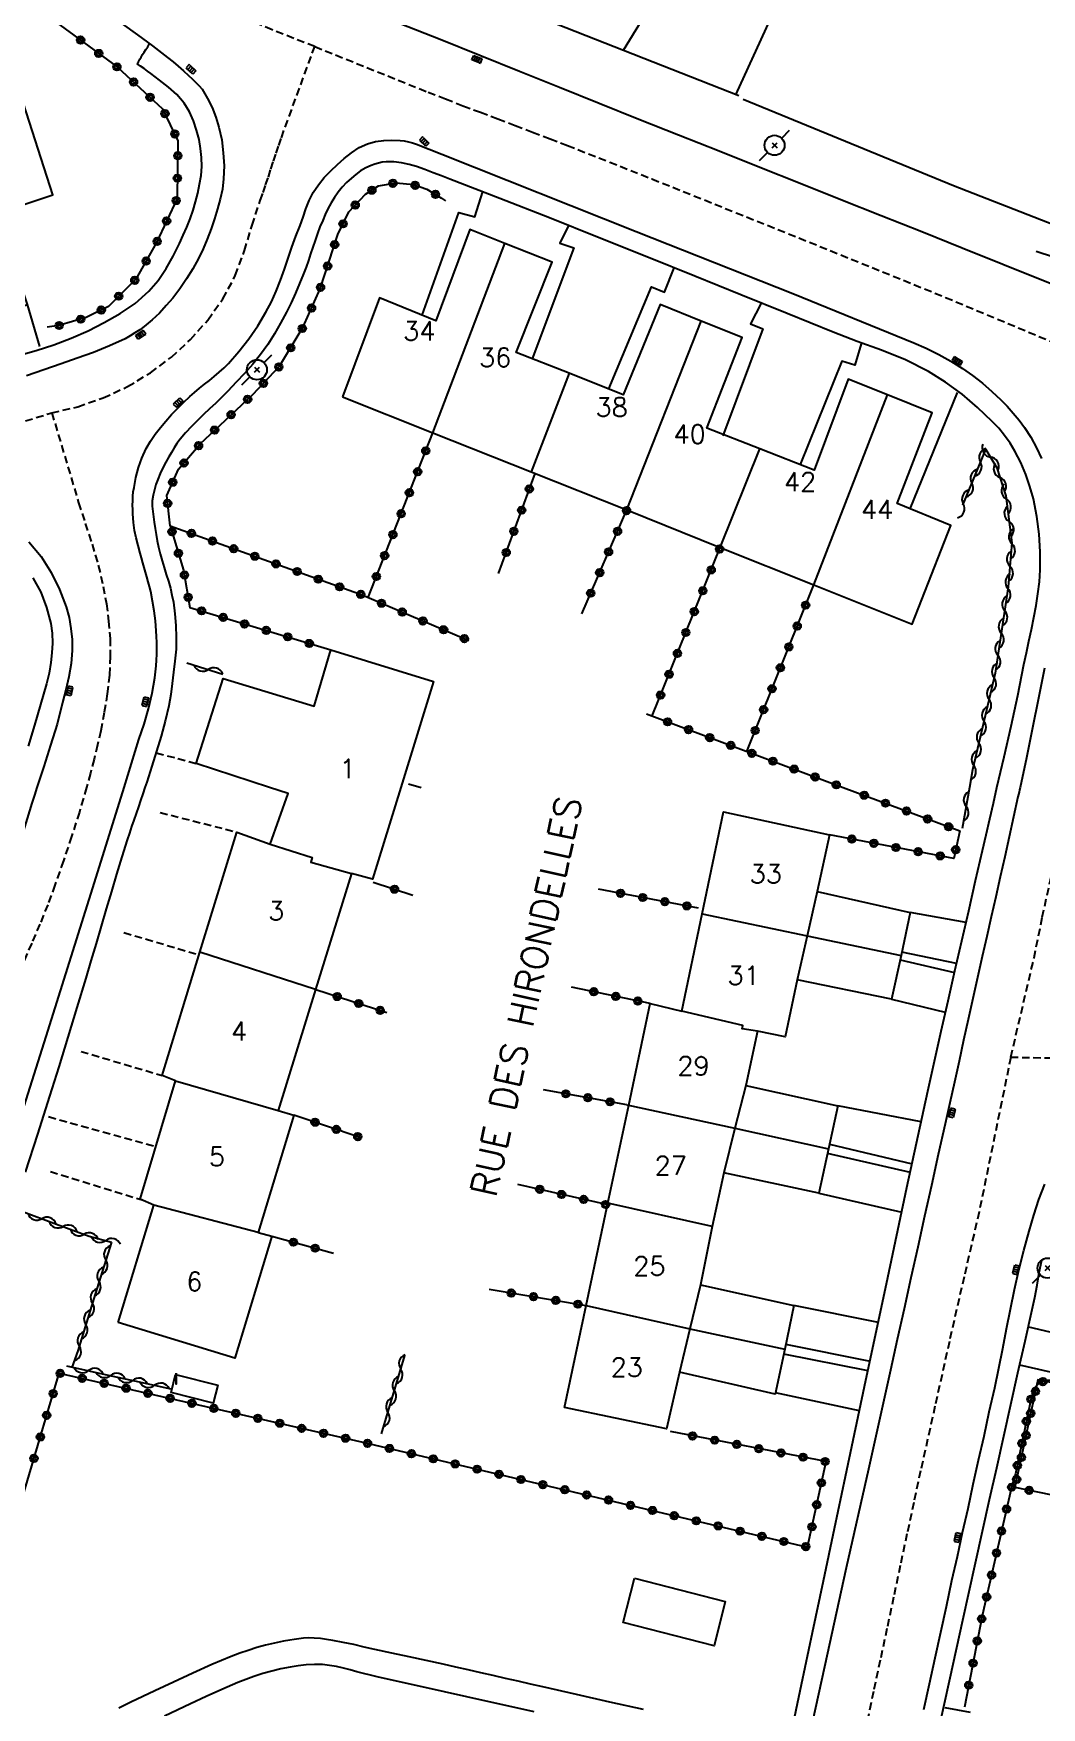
# Model space of a CAD drawing. Header units: millimetres. Extents: x 146997 to 148001, y 141998 to 143001.
# Drawn here: x 147833.3 to 147900.5, y 142109.7 to 142221.2 of the extents above; entities that cross this region are included whole.
import ezdxf
from ezdxf.enums import TextEntityAlignment as Align

# ---------------------------------------------------------------- set-up
doc = ezdxf.new("R2010")
doc.units = ezdxf.units.MM
doc.linetypes.add('DASHED', pattern=[0.75, 0.5, -0.25])
doc.layers.get('0').update_dxf_attribs({"linetype": 'CONTINUOUS'})
for name, color, linetype in [('W0001', 6, 'DASHED'), ('W0008', 7, 'CONTINUOUS'), ('W0014', 7, 'CONTINUOUS'), ('W0017', 7, 'CONTINUOUS'), ('W0071', 7, 'CONTINUOUS'), ('W0101', 7, 'CONTINUOUS'), ('W0104', 1, 'CONTINUOUS'), ('W0112', 1, 'DASHED'), ('W0211', 2, 'CONTINUOUS'), ('W0310', 3, 'CONTINUOUS'), ('W0323', 7, 'CONTINUOUS'), ('W0330', 7, 'CONTINUOUS'), ('W0401', 7, 'CONTINUOUS'), ('W0473', 7, 'CONTINUOUS'), ('W0989', 7, 'CONTINUOUS'), ('W0991', 7, 'CONTINUOUS'), ('W1102', 7, 'CONTINUOUS')]:
    doc.layers.add(name, color=color, linetype=linetype)
doc.styles.get("Standard").update_dxf_attribs({"font": 'romans.shx', "width": 0.85})

# ---------------------------------------------------------------- blocks, each defined once
blk = doc.blocks.new('T401')
for p, q in [((-0.3, 0.3), (0, 0.3)), ((-0.3, -0.25), (-0.3, 0.3)), ((-0.3, 0.15), (0, 0.15)), ((-0.3, 0), (0, 0)), ((0, 0.3), (0, -0.25)), ((-0.3, -0.15), (0, -0.15)), ((-0.3, -0.25), (-0.3, -0.3)), ((-0.3, -0.3), (0, -0.3)), ((0, -0.3), (0, -0.25))]:
    blk.add_line(p, q)
blk = doc.blocks.new('T473')
for p, q in [((-0.166667, 0.166667), (0.166667, -0.166667)), ((-0.166667, -0.166667), (0.166667, 0.166667)), ((0.500001, 0.500001), (1.000002, 1.000002)), ((-1.000002, -1.000002), (-0.500001, -0.500001))]:
    blk.add_line(p, q)
blk.add_ellipse((0, 0), major_axis=(0.471405, 0.471405), ratio=1, start_param=5.4977871438, end_param=11.780972451)
blk = doc.blocks.new('t323o')
at = {"color": 0, "linetype": 'Continuous'}
for radius in [0.25, 0.15]:
    blk.add_circle((0, 0), radius, dxfattribs=at)
blk = doc.blocks.new('t310o')
at = {"color": 0, "linetype": 'Continuous'}
for centre, start, end in [((-0.5, 0.38), 216.8699, 323.1304), ((0.5, -0.37), 36.8699, 143.1303)]:
    blk.add_arc(centre, 0.625, start, end, dxfattribs=at)

msp = doc.modelspace()

# ---------------------------------------------------------------- linework, layer by layer
at = {"layer": 'W0001'}
for points in [[(147852.06, 142220.35), (147849.22, 142221.46), (147846.39, 142222.64), (147843.59, 142223.87), (147840.82, 142225.16), (147838.13, 142226.47), (147835.47, 142227.83), (147832.84, 142229.26)], [(147834.54, 142195.95), (147836.28, 142196.36), (147837.97, 142196.95), (147839.59, 142197.7), (147841.12, 142198.62), (147842.51, 142199.66), (147843.78, 142200.83), (147844.93, 142202.13), (147845.94, 142203.54), (147846.77, 142205.1), (147847.38, 142206.76), (147847.89, 142208.45), (147848.43, 142210.1), (147848.62, 142210.62), (147848.79, 142211.14), (147848.97, 142211.66), (147849.14, 142212.19), (147849.31, 142212.71), (147849.49, 142213.24), (147849.66, 142213.76), (147849.84, 142214.28), (147852.06, 142220.35)], [(147852.06, 142220.35), (147859.62, 142217.31), (147860.78, 142216.86), (147861.94, 142216.41), (147863.1, 142215.97), (147864.26, 142215.53), (147865.42, 142215.09), (147866.58, 142214.65), (147867.74, 142214.21), (147868.9, 142213.76), (147871.72, 142212.65), (147874.53, 142211.53), (147877.33, 142210.41), (147880.14, 142209.28), (147883.63, 142207.88), (147887.12, 142206.47), (147890.6, 142205.06), (147894.09, 142203.64), (147908.22, 142197.75)], [(147772.68, 142175.99), (147786.48, 142180.6), (147789.84, 142181.72), (147793.2, 142182.84), (147796.56, 142183.96), (147799.92, 142185.07), (147803.43, 142186.22), (147806.94, 142187.36), (147810.46, 142188.49), (147813.98, 142189.61), (147816.7, 142190.47), (147819.43, 142191.32), (147822.16, 142192.17), (147824.89, 142193.01), (147834.54, 142195.95)], [(147834.54, 142195.95), (147836.33, 142189.96), (147836.77, 142188.58), (147837.22, 142187.2), (147837.64, 142185.81), (147837.97, 142184.39), (147838.18, 142183.24), (147838.33, 142182.08), (147838.42, 142180.91), (147838.44, 142179.74), (147838.38, 142178.48), (147838.24, 142177.24), (147838.04, 142176), (147837.8, 142174.78), (147837.59, 142173.83), (147837.36, 142172.88), (147837.12, 142171.94), (147836.86, 142171)], [(147836.86, 142171), (147836.38, 142169.36), (147835.86, 142167.73), (147835.32, 142166.11), (147834.75, 142164.5), (147834.27, 142163.19), (147833.75, 142161.9), (147833.2, 142160.62), (147832.64, 142159.34), (147832.08, 142158.07), (147831.52, 142156.79), (147830.98, 142155.51), (147830.47, 142154.21), (147829.9, 142152.69), (147829.35, 142151.16), (147828.83, 142149.63), (147828.35, 142148.08), (147828.06, 142147.07), (147827.79, 142146.05), (147827.54, 142145.03), (147827.32, 142144.01)], [(147898.44, 142153.03), (147899.99, 142159.65), (147900.54, 142162.35), (147901.13, 142165.04), (147901.73, 142167.73), (147902.32, 142170.42), (147902.35, 142170.56), (147902.38, 142170.71), (147902.42, 142170.85), (147902.45, 142171)], [(147898.44, 142153.03), (147896.33, 142142.72), (147895.33, 142138.41), (147894.35, 142134.1), (147893.39, 142129.79), (147892.43, 142125.47), (147891.98, 142123.38), (147891.52, 142121.28), (147891.08, 142119.18), (147890.63, 142117.07), (147890.19, 142114.97), (147889.74, 142112.87), (147889.29, 142110.77), (147888.84, 142108.67)], [(147898.44, 142153.03), (147901.47, 142152.98)]]:
    msp.add_lwpolyline(points, dxfattribs=at)
at = {"layer": 'W0008'}
for points in [[(147831.53, 142227.28), (147834.13, 142225.42), (147835.15, 142224.7), (147836.17, 142223.99), (147837.2, 142223.28), (147838.22, 142222.57), (147839.24, 142221.86), (147840.26, 142221.13), (147841.26, 142220.39), (147842.26, 142219.63), (147842.62, 142219.34), (147842.97, 142219.05), (147843.32, 142218.74), (147843.66, 142218.43), (147843.89, 142218.21), (147844.12, 142217.97), (147844.35, 142217.74), (147844.57, 142217.5)], [(147901.62, 142204.35), (147897.9, 142205.84), (147895.21, 142206.92), (147892.51, 142208), (147889.81, 142209.07), (147887.11, 142210.15), (147884.41, 142211.22), (147881.71, 142212.29), (147879.01, 142213.37), (147876.31, 142214.44), (147873.66, 142215.5), (147871.01, 142216.56), (147868.36, 142217.62), (147865.71, 142218.69), (147863.06, 142219.75), (147860.41, 142220.81), (147857.76, 142221.87)]]:
    msp.add_lwpolyline(points, dxfattribs=at)
at = {"layer": 'W0014'}
for points in [[(147840.23, 142219.19), (147840.32, 142219.34), (147840.41, 142219.5), (147840.5, 142219.65), (147840.59, 142219.81), (147840.7, 142219.98), (147840.81, 142220.16), (147840.93, 142220.33), (147841.04, 142220.5)], [(147832.32, 142199.76), (147833.5, 142200.11), (147834.68, 142200.49), (147835.83, 142200.93), (147836.96, 142201.42), (147838.04, 142201.96), (147839.09, 142202.56), (147840.09, 142203.24), (147841, 142204.05), (147841.63, 142204.77), (147842.17, 142205.56), (147842.63, 142206.39), (147843.05, 142207.23), (147843.3, 142207.78), (147843.53, 142208.32), (147843.75, 142208.88), (147843.95, 142209.44), (147844.12, 142210.01), (147844.27, 142210.59), (147844.39, 142211.18), (147844.49, 142211.77), (147844.53, 142212.37), (147844.52, 142212.97), (147844.46, 142213.56), (147844.35, 142214.15), (147844.19, 142214.78), (147843.98, 142215.4), (147843.71, 142216.01), (147843.37, 142216.57), (147842.88, 142217.15), (147842.31, 142217.65), (147841.72, 142218.1), (147841.13, 142218.55), (147840.91, 142218.72), (147840.69, 142218.88), (147840.46, 142219.04), (147840.23, 142219.19)], [(147844.57, 142217.5), (147844.92, 142216.9), (147845.23, 142216.28), (147845.48, 142215.64), (147845.68, 142214.98), (147845.86, 142214.13), (147845.97, 142213.27), (147846.02, 142212.4), (147845.99, 142211.53), (147845.91, 142210.85), (147845.77, 142210.18), (147845.58, 142209.53), (147845.38, 142208.88), (147845.15, 142208.2), (147844.9, 142207.53), (147844.62, 142206.87), (147844.31, 142206.23), (147843.93, 142205.54), (147843.52, 142204.87), (147843.08, 142204.22), (147842.6, 142203.6), (147842.17, 142203.09), (147841.71, 142202.6), (147841.22, 142202.14), (147840.7, 142201.71), (147840.4, 142201.48), (147840.08, 142201.27), (147839.76, 142201.07), (147839.42, 142200.89), (147838.38, 142200.41), (147837.31, 142199.98), (147836.23, 142199.59), (147835.16, 142199.21), (147832.86, 142198.41)], [(147840.35, 142174.2), (147840.7, 142175.21), (147840.99, 142176.23), (147841.22, 142177.27), (147841.4, 142178.31), (147841.45, 142178.7), (147841.49, 142179.09), (147841.51, 142179.48), (147841.53, 142179.88), (147841.54, 142180.27), (147841.53, 142180.66), (147841.52, 142181.05), (147841.5, 142181.44), (147841.45, 142182.1), (147841.36, 142182.76), (147841.25, 142183.41), (147841.13, 142184.06), (147841.05, 142184.38), (147840.97, 142184.7), (147840.88, 142185.02), (147840.79, 142185.34), (147840.69, 142185.66), (147840.6, 142185.97), (147840.51, 142186.29), (147840.42, 142186.61), (147840.3, 142187.11), (147840.17, 142187.62), (147840.06, 142188.12), (147839.98, 142188.64), (147839.96, 142188.93), (147839.94, 142189.22), (147839.93, 142189.51), (147839.92, 142189.8), (147839.93, 142190.1), (147839.95, 142190.39), (147839.97, 142190.68), (147840.02, 142190.97), (147840.15, 142191.64), (147840.32, 142192.3), (147840.55, 142192.94), (147840.83, 142193.57), (147841.11, 142194.06), (147841.43, 142194.52), (147841.79, 142194.97), (147842.14, 142195.4), (147842.52, 142195.83), (147842.91, 142196.24), (147843.32, 142196.64), (147843.73, 142197.03), (147844.05, 142197.31), (147844.38, 142197.59), (147844.71, 142197.85), (147845.04, 142198.11), (147845.37, 142198.38), (147845.7, 142198.65), (147846.02, 142198.94), (147846.32, 142199.24), (147847.01, 142200.04), (147847.67, 142200.87), (147848.27, 142201.74), (147848.81, 142202.66), (147849.17, 142203.35), (147849.49, 142204.06), (147849.77, 142204.79), (147850.04, 142205.52), (147850.29, 142206.25), (147850.54, 142206.98), (147850.8, 142207.71), (147851.08, 142208.44), (147851.28, 142208.99), (147851.47, 142209.54), (147851.68, 142210.09), (147851.96, 142210.62), (147852.31, 142211.13), (147852.7, 142211.62), (147853.13, 142212.07), (147853.58, 142212.49), (147854.03, 142212.89), (147854.51, 142213.28), (147855.02, 142213.62), (147855.58, 142213.88), (147856.11, 142214.03), (147856.66, 142214.1), (147857.2, 142214.12), (147857.75, 142214.1), (147858.03, 142214.06), (147858.3, 142214), (147858.57, 142213.93), (147858.84, 142213.84), (147860.52, 142213.17)], [(147858.84, 142212.35), (147858.35, 142212.5), (147857.84, 142212.61), (147857.33, 142212.66), (147856.81, 142212.66), (147856.55, 142212.64), (147856.3, 142212.59), (147856.06, 142212.52), (147855.82, 142212.43), (147855.46, 142212.26), (147855.12, 142212.06), (147854.8, 142211.83), (147854.5, 142211.58), (147854.18, 142211.29), (147853.89, 142210.98), (147853.62, 142210.64), (147853.37, 142210.3), (147853.15, 142209.93), (147852.94, 142209.55), (147852.76, 142209.16), (147852.59, 142208.77), (147852.41, 142208.33), (147852.24, 142207.89), (147852.09, 142207.44), (147851.94, 142206.99), (147851.79, 142206.55), (147851.64, 142206.1), (147851.49, 142205.65), (147851.32, 142205.21), (147851.05, 142204.56), (147850.78, 142203.92), (147850.49, 142203.28), (147850.18, 142202.66), (147849.79, 142201.93), (147849.37, 142201.21), (147848.93, 142200.51), (147848.45, 142199.83), (147847.94, 142199.19), (147847.39, 142198.58), (147846.83, 142197.99), (147846.27, 142197.4), (147845.88, 142197), (147845.47, 142196.6), (147845.06, 142196.22), (147844.65, 142195.83), (147844.24, 142195.44), (147843.84, 142195.04), (147843.46, 142194.62), (147843.09, 142194.19), (147842.88, 142193.91), (147842.69, 142193.62), (147842.51, 142193.32), (147842.34, 142193.02), (147842.14, 142192.66), (147841.94, 142192.29), (147841.76, 142191.91), (147841.61, 142191.52), (147841.48, 142191.18), (147841.38, 142190.83), (147841.29, 142190.47), (147841.24, 142190.1), (147841.24, 142189.74), (147841.27, 142189.38), (147841.32, 142189.02), (147841.37, 142188.67), (147841.43, 142188.25), (147841.49, 142187.84), (147841.56, 142187.42), (147841.64, 142187.01), (147841.76, 142186.55), (147841.89, 142186.09), (147842.03, 142185.64), (147842.17, 142185.18), (147842.31, 142184.73), (147842.44, 142184.27), (147842.55, 142183.81), (147842.64, 142183.34), (147842.75, 142182.56), (147842.8, 142181.78), (147842.83, 142180.99), (147842.82, 142180.21), (147842.81, 142180.01), (147842.78, 142179.81), (147842.76, 142179.61), (147842.73, 142179.41), (147842.65, 142178.67), (147842.56, 142177.92), (147842.47, 142177.18), (147842.34, 142176.44), (147842.1, 142175.42), (147841.82, 142174.41), (147841.52, 142173.41), (147841.21, 142172.41), (147841.1, 142172.06), (147840.98, 142171.7), (147840.87, 142171.35), (147840.75, 142171)], [(147860.52, 142213.17), (147873.49, 142208.03), (147883.92, 142203.9), (147891.97, 142200.61)], [(147897.52, 142171), (147897.99, 142173.04), (147898.46, 142175.09), (147898.9, 142177.13), (147899.32, 142179.19), (147899.48, 142179.97), (147899.65, 142180.75), (147899.82, 142181.53), (147899.98, 142182.32), (147900.13, 142183.11), (147900.25, 142183.9), (147900.35, 142184.7), (147900.4, 142185.5), (147900.4, 142186.69), (147900.33, 142187.88), (147900.18, 142189.05), (147899.95, 142190.22), (147899.72, 142191.04), (147899.45, 142191.85), (147899.11, 142192.64), (147898.72, 142193.4), (147898.4, 142193.93), (147898.03, 142194.44), (147897.64, 142194.92), (147897.21, 142195.38), (147896.23, 142196.31), (147895.2, 142197.19), (147894.1, 142197.99), (147892.95, 142198.71), (147891.42, 142199.49), (147889.82, 142200.13), (147888.2, 142200.71), (147886.6, 142201.32), (147883.53, 142202.56), (147880.46, 142203.81), (147877.39, 142205.05), (147874.31, 142206.29), (147871.01, 142207.61), (147867.7, 142208.93), (147864.39, 142210.23), (147861.07, 142211.52), (147860.51, 142211.73), (147859.96, 142211.94), (147859.4, 142212.15), (147858.84, 142212.35)], [(147891.97, 142200.61), (147892.81, 142200.25), (147893.64, 142199.84), (147894.44, 142199.4), (147895.22, 142198.91), (147895.9, 142198.43), (147896.55, 142197.92), (147897.18, 142197.38), (147897.78, 142196.81), (147898.2, 142196.39), (147898.61, 142195.94), (147898.99, 142195.47), (147899.35, 142194.98), (147899.77, 142194.32), (147900.15, 142193.63), (147900.49, 142192.92)], [(147833.02, 142187.36), (147833.84, 142186.39), (147834.5, 142185.32), (147835.05, 142184.19), (147835.49, 142183.02), (147835.69, 142182.31), (147835.82, 142181.59), (147835.89, 142180.86), (147835.9, 142180.13), (147835.83, 142179.25), (147835.68, 142178.37), (147835.47, 142177.5), (147835.26, 142176.65), (147834.89, 142175.22), (147834.46, 142173.81), (147834.01, 142172.4), (147833.55, 142171)], [(147833.28, 142184.96), (147833.8, 142184), (147834.19, 142182.98), (147834.48, 142181.93), (147834.57, 142181.28), (147834.59, 142180.62), (147834.55, 142179.97), (147834.48, 142179.32), (147834.36, 142178.61), (147834.18, 142177.91), (147833.98, 142177.22), (147833.79, 142176.53), (147833.39, 142175.14), (147832.97, 142173.75)], [(147900.69, 142178.94), (147900.29, 142176.95), (147899.89, 142174.97), (147899.48, 142172.98), (147899.06, 142171)], [(147839.36, 142171), (147840.35, 142174.2)], [(147811.31, 142148.04), (147820.53, 142145.08), (147830.26, 142142.1), (147834.16, 142154.41), (147837.39, 142164.66), (147839.36, 142171)], [(147833.55, 142171), (147833.38, 142170.48), (147833.22, 142169.96), (147833.05, 142169.44), (147832.89, 142168.92), (147832.32, 142167.05), (147831.75, 142165.18), (147831.17, 142163.31), (147830.58, 142161.44), (147830.38, 142160.83), (147830.18, 142160.23), (147829.97, 142159.62), (147829.76, 142159.02)], [(147840.75, 142171), (147840.6, 142170.57), (147840.46, 142170.13), (147840.31, 142169.7), (147840.16, 142169.27), (147840.01, 142168.83), (147839.86, 142168.4), (147839.71, 142167.96), (147839.57, 142167.52), (147839.21, 142166.38), (147838.86, 142165.22), (147838.51, 142164.07), (147838.17, 142162.91), (147837.83, 142161.76), (147837.49, 142160.6), (147837.14, 142159.45), (147836.8, 142158.3), (147836.2, 142156.33), (147835.6, 142154.36), (147835, 142152.39), (147834.39, 142150.43), (147833.58, 142147.9), (147832.77, 142145.37)], [(147883.76, 142107.77), (147884.49, 142111.24), (147885.23, 142114.7), (147885.96, 142118.16), (147886.69, 142121.63), (147887.43, 142125.09), (147888.79, 142131.51), (147890.15, 142137.93), (147891.51, 142144.35), (147892.91, 142150.76), (147893.35, 142152.77), (147893.81, 142154.77), (147894.26, 142156.78), (147894.72, 142158.78), (147895.18, 142160.78), (147895.64, 142162.79), (147896.1, 142164.79), (147896.56, 142166.8), (147896.79, 142167.85), (147897.04, 142168.9), (147897.28, 142169.95), (147897.52, 142171)], [(147899.06, 142171), (147899.02, 142170.84), (147898.99, 142170.68), (147898.95, 142170.53), (147898.92, 142170.37), (147898.63, 142169.04), (147898.34, 142167.71), (147898.04, 142166.38), (147897.74, 142165.05), (147897.44, 142163.72), (147897.14, 142162.39), (147896.84, 142161.06), (147896.54, 142159.73), (147896.23, 142158.34), (147895.92, 142156.94), (147895.61, 142155.55), (147895.3, 142154.16), (147895, 142152.77), (147894.69, 142151.37), (147894.38, 142149.98), (147894.07, 142148.59), (147893.61, 142146.54), (147893.16, 142144.49), (147892.7, 142142.44), (147892.25, 142140.38), (147891.79, 142138.33), (147891.34, 142136.28), (147890.88, 142134.23), (147890.42, 142132.18), (147888.96, 142125.59), (147887.48, 142119.01), (147886.02, 142112.43), (147884.58, 142105.84)], [(147892.65, 142109.58), (147893.03, 142111.3), (147893.4, 142113.02), (147893.77, 142114.73), (147894.15, 142116.45), (147894.52, 142118.17), (147894.88, 142119.77), (147895.23, 142121.38), (147895.59, 142122.98), (147895.94, 142124.58), (147896.3, 142126.19), (147896.66, 142127.79), (147897.01, 142129.4), (147897.37, 142131), (147897.64, 142132.31), (147897.91, 142133.62), (147898.16, 142134.93), (147898.42, 142136.24), (147898.69, 142137.55), (147898.98, 142138.85), (147899.3, 142140.15), (147899.66, 142141.44), (147899.97, 142142.5), (147900.3, 142143.55), (147900.7, 142144.58)], [(147893.56, 142107.88), (147894.4, 142111.7), (147895.24, 142115.53), (147896.09, 142119.35), (147896.56, 142121.46), (147897.03, 142123.57), (147897.5, 142125.68), (147897.97, 142127.78), (147898.45, 142129.89), (147898.92, 142132), (147899.39, 142134.11), (147899.86, 142136.22), (147900.04, 142137.03), (147900.19, 142137.85), (147900.34, 142138.68), (147900.5, 142139.5)]]:
    msp.add_lwpolyline(points, dxfattribs=at)
at = {"layer": 'W0017'}
for points in [[(147859.21, 142202.45), (147861.67, 142209.29), (147862.72, 142209.01), (147863.27, 142210.69)], [(147868.97, 142208.44), (147868.39, 142207.26), (147869.32, 142206.94), (147866.56, 142199.55)], [(147871.65, 142197.54), (147874.49, 142204.35), (147875.37, 142203.99), (147876, 142205.61)], [(147833.74, 142200.38), (147832.93, 142203.17)], [(147881.8, 142203.26), (147881.1, 142201.88), (147881.93, 142201.54), (147879.26, 142194.43)], [(147888.48, 142200.55), (147888.06, 142199.12), (147887.18, 142199.4), (147884.41, 142192.51)], [(147894.86, 142197.31), (147891.71, 142189.56)], [(147895.46, 142162.01), (147891.73, 142162.67)], [(147894.82, 142159.27), (147891.17, 142160.03)], [(147891.06, 142159.52), (147894.68, 142158.68)], [(147890.5, 142156.89), (147894.07, 142156.02)], [(147892.47, 142148.72), (147886.92, 142149.8)], [(147886.36, 142147.24), (147891.87, 142145.93)], [(147891.75, 142145.34), (147886.22, 142146.61)], [(147885.64, 142143.98), (147891.18, 142142.7)], [(147889.62, 142135.36), (147883.98, 142136.49)], [(147899.61, 142135.06), (147907.76, 142133.16)], [(147888.93, 142132.13), (147883.31, 142133.26)], [(147883.44, 142133.91), (147889.07, 142132.78)], [(147907.22, 142130.66), (147899.04, 142132.51)], [(147888.36, 142129.47), (147882.77, 142130.67)]]:
    msp.add_lwpolyline(points, dxfattribs=at)
at = {"layer": 'W0071'}
for points in [[(147873.96, 142109.57), (147871.73, 142110.07), (147869.5, 142110.58), (147867.27, 142111.08), (147866.44, 142111.27), (147865.61, 142111.46), (147864.78, 142111.65), (147863.95, 142111.84), (147863.12, 142112.03), (147862.29, 142112.22), (147861.46, 142112.4), (147860.63, 142112.59), (147859.49, 142112.84), (147858.35, 142113.09), (147857.2, 142113.33), (147856.06, 142113.58), (147855.36, 142113.74), (147854.66, 142113.9), (147853.96, 142114.05), (147853.26, 142114.18), (147852.85, 142114.24), (147852.44, 142114.3), (147852.03, 142114.34), (147851.62, 142114.35), (147851.31, 142114.33), (147851.01, 142114.29), (147850.7, 142114.25), (147850.4, 142114.2), (147849.99, 142114.13), (147849.59, 142114.05), (147849.19, 142113.96), (147848.79, 142113.86), (147848.21, 142113.7), (147847.63, 142113.52), (147847.06, 142113.33), (147846.5, 142113.11), (147845.2, 142112.58), (147843.93, 142112.01), (147842.66, 142111.41), (147841.4, 142110.82), (147840.6, 142110.44), (147839.8, 142110.06), (147839.01, 142109.67)], [(147866.68, 142109.43), (147865.19, 142109.76), (147863.69, 142110.09), (147862.2, 142110.42), (147860.7, 142110.75), (147859.21, 142111.08), (147857.72, 142111.42), (147856.22, 142111.75), (147855.77, 142111.86), (147855.32, 142111.98), (147854.87, 142112.1), (147854.42, 142112.22), (147853.97, 142112.34), (147853.51, 142112.44), (147853.05, 142112.52), (147852.58, 142112.57), (147852.04, 142112.58), (147851.5, 142112.55), (147850.96, 142112.48), (147850.43, 142112.4), (147849.81, 142112.28), (147849.2, 142112.14), (147848.6, 142111.98), (147848.01, 142111.79), (147846.93, 142111.38), (147845.87, 142110.92), (147844.82, 142110.44), (147843.78, 142109.95), (147842.05, 142109.14)], [(147894.05, 142109.72), (147895.74, 142109.41)]]:
    msp.add_lwpolyline(points, dxfattribs=at)
at = {"layer": 'W0101'}
for points in [[(147829.71, 142202.16), (147832.93, 142203.17), (147830.88, 142209.23), (147834.6, 142210.48), (147832.46, 142217.17)], [(147864.72, 142207.24), (147862.4, 142208.17), (147860.12, 142202.08), (147856.37, 142203.62), (147853.92, 142197.02)], [(147869.01, 142198.6), (147865.48, 142199.97), (147867.89, 142205.98), (147864.72, 142207.24)], [(147877.82, 142202.06), (147875.07, 142203.17), (147872.61, 142197.15), (147869.01, 142198.6)], [(147881.72, 142193.56), (147878.19, 142194.93), (147880.54, 142200.96), (147877.82, 142202.06)], [(147890.22, 142197.15), (147887.6, 142198.2), (147885.34, 142192.14), (147881.72, 142193.56)], [(147853.92, 142197.02), (147859.94, 142194.63)], [(147885.31, 142184.5), (147891.87, 142181.88), (147894.45, 142188.45), (147890.86, 142189.91), (147893.2, 142195.95), (147890.22, 142197.15)], [(147859.94, 142194.63), (147866.48, 142192.03)], [(147866.48, 142192.03), (147872.86, 142189.48)], [(147872.86, 142189.48), (147879.08, 142186.99)], [(147879.08, 142186.99), (147885.31, 142184.5)], [(147849.04, 142171), (147844.15, 142172.59), (147845.95, 142178.26), (147852.03, 142176.42), (147853.14, 142180.16), (147859.97, 142178.05), (147857.8, 142171)], [(147849.1, 142167.23), (147850.29, 142170.59), (147849.04, 142171)], [(147857.8, 142171), (147855.92, 142164.89), (147854.51, 142165.26)], [(147877.87, 142162.57), (147879.29, 142169.38), (147886.37, 142167.84), (147885.55, 142164.06)], [(147844.4, 142160.02), (147846.86, 142168.03), (147849.1, 142167.23)], [(147854.51, 142165.26), (147852.12, 142157.54)], [(147885.55, 142164.06), (147884.87, 142161.11)], [(147876.52, 142156.1), (147877.87, 142162.57)], [(147842.79, 142151.46), (147841.89, 142151.81), (147844.4, 142160.02)], [(147884.87, 142161.11), (147884.2, 142158.19)], [(147884.2, 142158.19), (147883.41, 142154.38), (147881.57, 142154.77)], [(147852.12, 142157.54), (147849.62, 142149.49)], [(147872.98, 142149.84), (147874.41, 142156.6), (147876.52, 142156.1)], [(147881.57, 142154.77), (147880.78, 142151.14)], [(147841.35, 142143.18), (147840.43, 142143.58), (147842.79, 142151.46)], [(147880.78, 142151.14), (147880.06, 142148.3)], [(147849.62, 142149.49), (147850.66, 142149.18), (147848.3, 142141.35)], [(147871.59, 142143.3), (147872.98, 142149.84)], [(147880.06, 142148.3), (147879.31, 142145.33)], [(147879.31, 142145.33), (147878.55, 142141.75)], [(147870.14, 142136.49), (147871.59, 142143.3)], [(147838.97, 142135.36), (147841.35, 142143.18)], [(147848.3, 142141.35), (147849.2, 142141.11), (147846.74, 142132.99), (147838.97, 142135.36)], [(147878.55, 142141.75), (147877.77, 142137.87)], [(147877.77, 142137.87), (147877.06, 142134.94)], [(147868.7, 142129.7), (147870.14, 142136.49)], [(147877.06, 142134.94), (147876.36, 142132.04)], [(147876.36, 142132.04), (147875.5, 142128.27), (147868.7, 142129.7)]]:
    msp.add_lwpolyline(points, dxfattribs=at)
at = {"layer": 'W0104'}
for points in [[(147885.55, 142164.06), (147891.73, 142162.67), (147891.13, 142159.81)], [(147884.87, 142161.11), (147891.13, 142159.81)], [(147891.13, 142159.81), (147890.5, 142156.89), (147884.2, 142158.19)], [(147880.78, 142151.14), (147886.92, 142149.8), (147886.29, 142146.93)], [(147880.06, 142148.3), (147886.29, 142146.93)], [(147886.29, 142146.93), (147885.64, 142143.98), (147879.31, 142145.33)], [(147877.77, 142137.87), (147883.98, 142136.49), (147883.38, 142133.59)], [(147877.06, 142134.94), (147883.38, 142133.59)], [(147883.38, 142133.59), (147882.75, 142130.59), (147876.36, 142132.04)]]:
    msp.add_lwpolyline(points, dxfattribs=at)
for points in [[(147842.79, 142131.89), (147845.6, 142131.18), (147845.3, 142129.98), (147842.49, 142130.69)], [(147873.36, 142118.32), (147879.42, 142116.77), (147878.67, 142113.83), (147872.61, 142115.38)]]:
    msp.add_lwpolyline(points, close=True, dxfattribs=at)
at = {"layer": 'W0112'}
for points in [[(147841.5, 142173.31), (147844.15, 142172.59)], [(147841.76, 142169.33), (147846.86, 142168.03)], [(147839.35, 142161.33), (147844.35, 142159.85)], [(147836.49, 142153.42), (147841.89, 142151.81)], [(147834.33, 142149.07), (147841.48, 142147.07)], [(147834.45, 142145.42), (147840.57, 142143.52)]]:
    msp.add_lwpolyline(points, dxfattribs=at)
at = {"layer": 'W0211'}
msp.add_lwpolyline([(147901.29, 142206.31), (147900.14, 142206.69)], dxfattribs=at)
at = {"layer": 'W0310'}
for points in [[(147895.24, 142189.79), (147896.77, 142193.5), (147897.51, 142192.28), (147898.1, 142190.42), (147898.51, 142187.29), (147898.27, 142184.36), (147897.39, 142178.6), (147895.9, 142172.17), (147895.69, 142171)], [(147843.53, 142179.29), (147845.94, 142178.55)], [(147895.69, 142171), (147895.19, 142168.26)], [(147832.48, 142142.79), (147834.85, 142141.91), (147837.03, 142141.11), (147838.53, 142140.72)], [(147838.51, 142140.72), (147837.42, 142137.25), (147836.27, 142133.47), (147835.88, 142132.36)], [(147835.53, 142132.47), (147838.3, 142131.86), (147840.06, 142131.47), (147842.48, 142130.93)], [(147856.52, 142127.94), (147858.06, 142133.15)]]:
    msp.add_lwpolyline(points, dxfattribs=at)
at = {"layer": 'W0323'}
for points in [[(147795.78, 142217.22), (147819.05, 142232.47), (147820.22, 142233.06), (147830.26, 142225.33), (147838.93, 142218.97), (147841.92, 142216.21), (147842.95, 142214.08), (147842.89, 142210.23), (147841.52, 142207.3), (147840.15, 142204.86), (147838.31, 142203.03), (147836.83, 142202.3), (147835, 142201.76), (147834.23, 142201.66)], [(147842.42, 142188.43), (147842.2, 142190.45), (147842.99, 142192.19), (147844.45, 142193.91), (147845.75, 142195.14), (147847.94, 142197.18), (147849.72, 142199.05), (147851.3, 142201.67), (147852.42, 142204.21), (147853.61, 142207.82), (147854.33, 142209.33), (147855.44, 142210.51), (147856.32, 142211.07), (147857.48, 142211.28), (147858.64, 142211.15), (147859.54, 142210.84), (147860.5, 142210.26), (147860.78, 142210.07)], [(147855.62, 142183.65), (147859.94, 142194.63)], [(147864.31, 142185.25), (147866.74, 142191.92)], [(147869.85, 142182.56), (147872.86, 142189.48)], [(147842.42, 142188.43), (147843.32, 142185.48), (147843.74, 142182.99), (147853.14, 142180.16)], [(147842.42, 142188.43), (147855.22, 142183.82), (147862.34, 142180.78)], [(147874.55, 142175.76), (147879.08, 142186.99)], [(147880.86, 142173.4), (147885.31, 142184.5)], [(147874.16, 142175.9), (147887.28, 142171)], [(147858.3, 142171.24), (147859.16, 142171)], [(147887.28, 142171), (147895.04, 142168.1)], [(147895.04, 142168.1), (147894.64, 142166.27), (147886.37, 142167.84)], [(147855.95, 142164.68), (147858.59, 142163.82)], [(147877.63, 142162.96), (147870.97, 142164.23)], [(147852.14, 142157.54), (147856.86, 142156)], [(147874.41, 142156.6), (147869.18, 142157.7)], [(147872.86, 142149.86), (147867.31, 142150.86)], [(147855.03, 142147.7), (147850.66, 142149.18)], [(147871.5, 142143.21), (147865.59, 142144.56)], [(147849.2, 142141.11), (147853.32, 142139.97)], [(147863.68, 142137.57), (147870.14, 142136.49)], [(147830.79, 142117.68), (147835.03, 142131.99), (147855.26, 142127.39), (147884.9, 142120.4), (147886.13, 142126.09), (147875.76, 142128.09)], [(147904.38, 142130.86), (147901.69, 142131.46), (147901.1, 142131.51), (147900.78, 142131.5), (147900.33, 142131.32), (147900.05, 142131.02), (147899.79, 142130.31), (147898.76, 142125.28), (147898.47, 142124.29), (147896.54, 142115.82), (147895.36, 142109.73)], [(147906.85, 142130.23), (147900.25, 142131.53), (147898.72, 142124.38), (147910.18, 142122.03), (147924.18, 142119.14), (147925.55, 142119.07), (147934.14, 142114.86), (147959.64, 142099.92), (147971.3, 142119.55)]]:
    msp.add_lwpolyline(points, dxfattribs=at)
msp.add_lwpolyline([(147842.82, 142131.98), (147842.82, 142131.26), (147842.82, 142131.98)], close=True, dxfattribs=at)
at = {"layer": 'W0330'}
for points in [[(147880.33, 142217.06), (147863.09, 142223.86), (147848.17, 142229.8), (147837.53, 142234.55), (147827.51, 142240.06), (147816.61, 142247.9), (147807.07, 142254.75), (147796.14, 142262.08), (147785.95, 142268.23), (147775.99, 142272.3), (147759.64, 142277.9), (147745.56, 142281.2), (147731.97, 142283.7), (147717.31, 142286.34), (147706.26, 142288.54), (147699.83, 142289.57), (147693.59, 142290.05), (147690.19, 142289.95), (147688.14, 142289.9), (147686.32, 142289.7), (147684.87, 142289.34)], [(147872.63, 142220.1), (147882.15, 142235.62), (147885.49, 142240.37)], [(147880.13, 142217.14), (147884.95, 142227.68), (147889.12, 142237.19)], [(147880.6, 142216.84), (147894.63, 142211.09), (147910.28, 142204.99), (147921.91, 142201.1), (147935.05, 142197.63), (147949.05, 142194.92), (147961.37, 142192.33), (147971.08, 142189.72), (147985.1, 142184.67), (147996.71, 142178.55), (148000, 142176.52)]]:
    msp.add_lwpolyline(points, dxfattribs=at)
at = {"layer": 'W1102'}
for points in [[(147859.94, 142194.63), (147864.72, 142207.24)], [(147872.86, 142189.48), (147877.82, 142202.06)], [(147869.01, 142198.6), (147866.48, 142192.03)], [(147885.31, 142184.5), (147890.22, 142197.15)], [(147879.08, 142186.99), (147881.72, 142193.56)], [(147849.1, 142167.23), (147851.9, 142166.34), (147851.8, 142166.02), (147854.51, 142165.26)], [(147877.87, 142162.57), (147884.87, 142161.11)], [(147852.11, 142157.53), (147844.4, 142160.02)], [(147881.57, 142154.77), (147880.54, 142154.93), (147880.59, 142155.14), (147876.52, 142156.1)], [(147842.79, 142151.46), (147849.62, 142149.49)], [(147872.86, 142149.86), (147880.06, 142148.3)], [(147878.55, 142141.75), (147871.59, 142143.3)], [(147848.3, 142141.35), (147841.35, 142143.18)], [(147870.14, 142136.49), (147877.06, 142134.94)]]:
    msp.add_lwpolyline(points, dxfattribs=at)

# ---------------------------------------------------------------- block references
at = {"layer": 'W0310'}
for p, rotation in [((147896.42, 142192.66), 67.47782690673424), ((147897.08, 142193), 300.8672062006257), ((147897.71, 142191.65), 287.783888442631), ((147895.85, 142191.27), 67.47782690673424), ((147895.28, 142189.89), 67.47782690673424), ((147898.13, 142190.21), 277.5024741625498), ((147898.32, 142188.72), 277.5024741625498), ((147898.51, 142187.23), 265.2412116900326), ((147898.38, 142185.74), 265.2412116900326), ((147898.25, 142184.25), 261.3017489038443), ((147898.03, 142182.76), 261.3017489038443), ((147897.8, 142181.28), 261.3017489038443), ((147897.57, 142179.8), 261.3017489038443), ((147844.97, 142178.85), 342.9958896101661), ((147897.32, 142178.32), 256.9917133034713), ((147896.99, 142176.86), 256.9917133034713), ((147896.65, 142175.4), 256.9917133034713), ((147896.31, 142173.93), 256.9917133034713), ((147895.97, 142172.47), 256.9917133034713), ((147895.46, 142169.74), 259.6732499980391), ((147833.88, 142142.27), 339.608391598387), ((147835.29, 142141.75), 339.8189595623932), ((147836.7, 142141.23), 339.8189595623932), ((147838.14, 142140.82), 345.2545532395862), ((147838.13, 142139.52), 252.6572646160124), ((147837.68, 142138.09), 252.6572646160124), ((147837.24, 142136.65), 253.0303311250556), ((147836.8, 142135.22), 253.0303311250556), ((147836.37, 142133.78), 253.0303311250556), ((147857.8, 142132.25), 73.50477071690621), ((147836.99, 142132.15), 347.6572168955928), ((147838.46, 142131.83), 347.4297886276876), ((147839.92, 142131.5), 347.4297886276876), ((147841.39, 142131.17), 347.4059494569742), ((147857.37, 142130.81), 73.50477071690621), ((147856.94, 142129.38), 73.50477071690621)]:
    msp.add_blockref('t310o', p, dxfattribs=dict(at, rotation=rotation))
at = {"layer": 'W0323'}
for p, rotation in [((147836.46, 142220.78), 323.7524642311316), ((147837.67, 142219.89), 323.7524642311316), ((147838.88, 142219), 323.7524642311316), ((147839.99, 142217.99), 317.3415714617562), ((147841.09, 142216.97), 317.3415714617562), ((147842.08, 142215.88), 295.9146066947812), ((147842.74, 142214.53), 295.9146066947812), ((147842.94, 142213.08), 269.138474265579), ((147842.91, 142211.58), 269.138474265579), ((147857.27, 142211.24), 10.17428282272743), ((147858.75, 142211.11), 340.8407918102418), ((147842.83, 142210.09), 244.8666496743889), ((147855.87, 142210.78), 32.67880013668152), ((147860.11, 142210.5), 329.1150546697004), ((147854.76, 142209.79), 46.72510435543687), ((147842.19, 142208.73), 244.8666496743889), ((147853.95, 142208.54), 64.47352154438984), ((147841.56, 142207.37), 244.8666496743889), ((147853.39, 142207.16), 71.75571862516496), ((147840.83, 142206.06), 240.713882934062), ((147852.92, 142205.73), 71.75571862516496), ((147840.07, 142204.78), 224.7973218973536), ((147852.45, 142204.31), 71.75571862516496), ((147839, 142203.72), 224.7973218973536), ((147836.47, 142202.19), 196.5438389147876), ((147837.84, 142202.8), 206.3478464464141), ((147851.85, 142202.93), 66.13801146722591), ((147835.03, 142201.77), 196.5438389147876), ((147851.23, 142201.57), 58.8657112420381), ((147850.46, 142200.28), 58.8657112420381), ((147849.67, 142199.01), 46.53798293679743), ((147848.64, 142197.92), 46.53798293679743), ((147847.59, 142196.85), 42.99803396426778), ((147846.49, 142195.83), 42.99803396426778), ((147845.39, 142194.8), 43.38550075447738), ((147844.32, 142193.76), 49.62100428949127), ((147859.46, 142193.42), 68.55758756249656), ((147843.35, 142192.61), 49.62100428949127), ((147842.6, 142191.33), 65.58841711991649), ((147858.92, 142192.03), 68.55758756249656), ((147842.26, 142189.92), 96.30915058518747), ((147858.37, 142190.63), 68.55758756249656), ((147866.36, 142190.88), 69.93244184970203), ((147857.82, 142189.23), 68.55758756249656), ((147865.85, 142189.47), 69.93244184970203), ((147872.84, 142189.44), 66.4444188205042), ((147842.55, 142188.03), 286.8950473660246), ((147843.84, 142187.92), 340.200806558094), ((147857.27, 142187.84), 68.55758756249656), ((147865.33, 142188.06), 69.93244184970203), ((147872.24, 142188.06), 66.4444188205042), ((147842.98, 142186.6), 286.8950473660246), ((147845.25, 142187.41), 340.200806558094), ((147846.66, 142186.9), 340.200806558094), ((147864.82, 142186.65), 69.93244184970203), ((147871.64, 142186.69), 66.4444188205042), ((147879.04, 142186.88), 68.02126237063746), ((147848.07, 142186.4), 340.200806558094), ((147849.48, 142185.89), 340.200806558094), ((147850.89, 142185.38), 340.200806558094), ((147856.72, 142186.44), 68.55758756249656), ((147878.48, 142185.49), 68.02126237063746), ((147843.38, 142185.15), 279.5855628424123), ((147852.3, 142184.87), 340.200806558094), ((147853.72, 142184.36), 340.200806558094), ((147856.17, 142185.05), 68.55758756249656), ((147871.05, 142185.31), 66.4444188205042), ((147843.63, 142183.67), 279.5855628424123), ((147855.13, 142183.86), 340.200806558094), ((147856.51, 142183.27), 336.8476900408157), ((147870.45, 142183.94), 66.4444188205042), ((147877.92, 142184.1), 68.02126237063746), ((147884.77, 142183.14), 68.12924452288799), ((147844.52, 142182.76), 343.2291591519896), ((147845.95, 142182.33), 343.2291591519896), ((147857.89, 142182.68), 336.8476900408157), ((147859.27, 142182.09), 336.8476900408157), ((147877.35, 142182.71), 68.02126237063746), ((147847.39, 142181.89), 343.2291591519896), ((147848.83, 142181.46), 343.2291591519896), ((147850.26, 142181.03), 343.2291591519896), ((147860.65, 142181.5), 336.8476900408157), ((147862.03, 142180.91), 336.8476900408157), ((147876.79, 142181.32), 68.02126237063746), ((147884.21, 142181.75), 68.12924452288799), ((147851.7, 142180.59), 343.2291591519896), ((147876.23, 142179.93), 68.02126237063746), ((147883.65, 142180.36), 68.12924452288799), ((147883.09, 142178.97), 68.12924452288799), ((147875.67, 142178.54), 68.02126237063746), ((147882.53, 142177.57), 68.12924452288799), ((147875.11, 142177.15), 68.02126237063746), ((147875.57, 142175.37), 339.5181612771669), ((147881.97, 142176.18), 68.12924452288799), ((147876.97, 142174.85), 339.5181612771669), ((147878.38, 142174.32), 339.5181612771669), ((147881.41, 142174.79), 68.12924452288799), ((147879.78, 142173.8), 339.5181612771669), ((147881.19, 142173.27), 339.5181612771669), ((147882.59, 142172.75), 339.5181612771669), ((147884, 142172.22), 339.5181612771669), ((147885.4, 142171.7), 339.5181612771669), ((147886.81, 142171.17), 339.5181612771669), ((147888.68, 142170.48), 339.5181612771945), ((147890.09, 142169.95), 339.5181612771945), ((147891.49, 142169.43), 339.5181612771945), ((147892.9, 142168.9), 339.5181612771945), ((147887.85, 142167.56), 169.2364120634526), ((147894.3, 142168.38), 339.5181612771945), ((147889.32, 142167.28), 169.2364120634526), ((147890.79, 142167), 169.2364120634526), ((147892.27, 142166.72), 169.2364120634526), ((147893.74, 142166.44), 169.2364120634526), ((147894.77, 142166.85), 257.4944508407944), ((147857.38, 142164.22), 341.8785003422379), ((147872.44, 142163.95), 169.2626128981224), ((147873.92, 142163.67), 169.2626128981224), ((147875.39, 142163.39), 169.2626128981224), ((147876.86, 142163.11), 169.2626128981224), ((147853.56, 142157.07), 341.9746525201434), ((147854.99, 142156.61), 341.9746525201434), ((147870.65, 142157.39), 168.1243175761696), ((147872.12, 142157.08), 168.1243175761696), ((147873.59, 142156.77), 168.1243175761696), ((147856.42, 142156.15), 341.9746525201434), ((147868.79, 142150.59), 169.874079843806), ((147870.26, 142150.33), 169.874079843806), ((147871.74, 142150.06), 169.874079843806), ((147852.08, 142148.7), 161.3463660573951), ((147853.5, 142148.22), 161.3463660573951), ((147854.93, 142147.74), 161.3463660573951), ((147867.05, 142144.23), 167.086142499018), ((147868.51, 142143.89), 167.086142499018), ((147869.98, 142143.56), 167.086142499018), ((147871.44, 142143.22), 167.086142499018), ((147850.64, 142140.71), 344.5235345188304), ((147852.09, 142140.31), 344.5235345188304), ((147865.16, 142137.32), 350.5161098095441), ((147866.64, 142137.08), 350.5161098095441), ((147868.12, 142136.83), 350.5161098095441), ((147869.6, 142136.58), 350.5161098095441), ((147835.1, 142131.97), 347.1836149168565), ((147836.57, 142131.64), 347.1836149168565), ((147838.03, 142131.31), 347.1836149168565), ((147839.49, 142130.98), 347.1836149168565), ((147900.09, 142130.77), 257.9539507816621), ((147900.58, 142131.42), 201.9338850396412), ((147834.63, 142130.62), 73.5036798441532), ((147840.95, 142130.64), 347.1836149168565), ((147842.42, 142130.31), 347.1836149168565), ((147843.88, 142129.98), 347.1836149168565), ((147845.34, 142129.64), 347.1836149168565), ((147899.78, 142130.25), 258.4604745539688), ((147834.2, 142129.18), 73.5036798441532), ((147846.8, 142129.31), 347.1836149168565), ((147848.27, 142128.98), 347.1836149168565), ((147849.73, 142128.65), 347.1836149168565), ((147899.48, 142128.78), 258.4604745539688), ((147899.77, 142129.31), 257.9539507816621), ((147833.78, 142127.74), 73.5036798441532), ((147851.19, 142128.31), 347.1836149168565), ((147852.65, 142127.98), 347.1836149168565), ((147854.12, 142127.65), 347.1836149168565), ((147877.24, 142127.8), 169.1095519311834), ((147878.71, 142127.52), 169.1095519311834), ((147899.46, 142127.84), 257.9539507816621), ((147833.35, 142126.31), 73.5036798441532), ((147855.58, 142127.31), 346.7351274242309), ((147857.04, 142126.97), 346.7351274242309), ((147858.5, 142126.62), 346.7351274242309), ((147859.96, 142126.28), 346.7351274242309), ((147880.18, 142127.24), 169.1095519311834), ((147881.65, 142126.95), 169.1095519311834), ((147883.13, 142126.67), 169.1095519311834), ((147884.6, 142126.39), 169.1095519311834), ((147899.15, 142126.37), 257.9539507816621), ((147899.18, 142127.31), 258.4604745539688), ((147861.42, 142125.94), 346.7351274242309), ((147862.88, 142125.59), 346.7351274242309), ((147864.34, 142125.25), 346.7351274242309), ((147886.07, 142126.1), 169.1095519311834), ((147898.88, 142125.84), 258.4604745539688), ((147865.8, 142124.9), 346.7351274242309), ((147867.26, 142124.56), 346.7351274242309), ((147868.72, 142124.22), 346.7351274242309), ((147885.82, 142124.68), 77.78705645929536), ((147898.5, 142124.39), 253.2476746437719), ((147898.83, 142124.91), 257.9539507816621), ((147899.66, 142124.18), 348.4113937531466), ((147870.18, 142123.87), 346.7351274242309), ((147871.64, 142123.53), 346.7351274242309), ((147873.1, 142123.18), 346.7351274242309), ((147885.51, 142123.22), 77.78705645929536), ((147898.16, 142122.93), 257.1884203891495), ((147874.56, 142122.84), 346.7351274242309), ((147876.02, 142122.49), 346.7351274242309), ((147877.48, 142122.15), 346.7351274242309), ((147878.94, 142121.81), 346.7351274242309), ((147880.4, 142121.46), 346.7351274242309), ((147881.86, 142121.12), 346.7351274242309), ((147883.32, 142120.77), 346.7351274242309), ((147885.19, 142121.75), 77.78705645929536), ((147897.82, 142121.47), 257.1884203891495), ((147884.78, 142120.43), 346.7351274242309), ((147897.49, 142120.01), 257.1884203891495), ((147897.16, 142118.54), 257.1884203891495), ((147896.83, 142117.08), 257.1884203891495), ((147896.5, 142115.62), 258.9994780125123), ((147896.21, 142114.15), 258.9994780125123), ((147895.93, 142112.67), 258.9994780125123), ((147895.64, 142111.2), 258.9994780125123)]:
    msp.add_blockref('t323o', p, dxfattribs=dict(at, rotation=rotation))
at = {"layer": 'W0401'}
for p, rotation in [((147843.71, 142218.72), 227.3303645805373), ((147862.93, 142219.64), 68.1656603894081), ((147859.25, 142213.91), 226.3978115323988), ((147840.38, 142201.27), 124.1635946771613), ((147894.79, 142199.27), 238.2509354784173), ((147843.06, 142196.53), 314.4036754218946), ((147835.58, 142177.46), 166.1710202615456), ((147840.92, 142176.68), 346.9432660948574), ((147894.38, 142149.35), 167.4998745457066), ((147898.93, 142138.85), 346.8840218877704), ((147895.04, 142121.01), 347.5258496414346)]:
    msp.add_blockref('T401', p, dxfattribs=dict(at, rotation=rotation))
at = {"layer": 'W0473'}
for p in [(147882.7, 142213.77), (147848.21, 142198.82), (147900.89, 142138.98)]:
    msp.add_blockref('T473', p, dxfattribs=at)

# ---------------------------------------------------------------- texts
at = {"layer": 'W0989'}
msp.add_text('RUE DES HIRONDELLES', height=1.75, rotation=77.7879, dxfattribs=at).set_placement((147864.14, 142143.64))
at = {"layer": 'W0991'}
for s, p in [('34', (147859.03, 142201.4)), ('36', (147864.09, 142199.64)), ('38', (147871.85, 142196.33)), ('40', (147877.04, 142194.53)), ('42', (147884.4, 142191.35)), ('44', (147889.54, 142189.51)), ('1', (147854.26, 142172.25)), ('33', (147882.12, 142165.25)), ('3', (147849.5, 142162.78)), ('31', (147880.64, 142158.48)), ('4', (147847.02, 142154.76)), ('29', (147877.3, 142152.45)), ('5', (147845.55, 142146.41)), ('27', (147875.78, 142145.81)), ('25', (147874.36, 142139.12)), ('6', (147844.04, 142138.09)), ('23', (147872.85, 142132.38))]:
    msp.add_text(s, height=1.25, dxfattribs=at).set_placement(p, align=Align.MIDDLE_CENTER)

doc.saveas('drawing.dxf')
